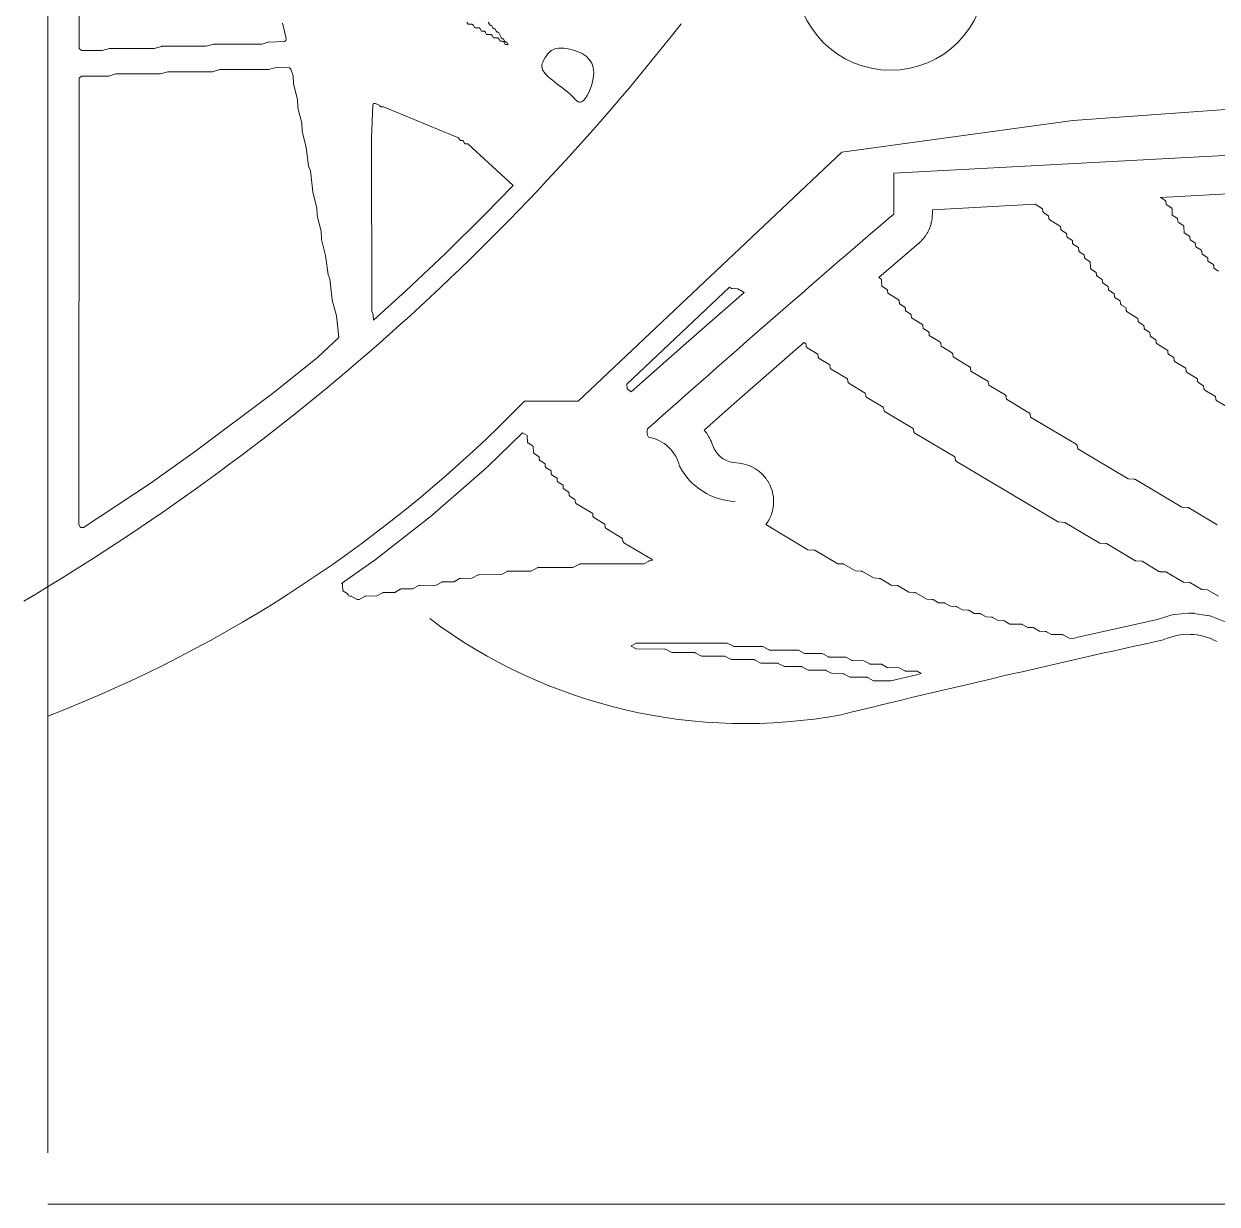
# Model space of a CAD drawing. Header units: inches. Extents: x 36 to 190, y -75 to 56.
# Drawn here: x 35.97 to 49.76, y 17.31 to 30.96 of the extents above; entities that cross this region are included whole.
import ezdxf

# ---------------------------------------------------------------- set-up
doc = ezdxf.new("R2010")
doc.units = ezdxf.units.IN
doc.layers.add('01_ORIGINAL_CAD', color=7, linetype='Continuous', lineweight=20)
doc.layers.add('03_ADDED_AREAS_SAME_COMPOSITION', color=7, linetype='Continuous', lineweight=15)

# ---------------------------------------------------------------- blocks, each defined once
blk = doc.blocks.new('01_SCALLOP')
at = {"layer": '01_ORIGINAL_CAD'}
for p, q in [((36.248, 17.906), (36.248, 55.9)), ((71.442, 17.312), (36.248, 17.312))]:
    blk.add_line(p, q, dxfattribs=at)
blk.add_lwpolyline([(53.65, 30.945), (50.4, 30.004), (48.095, 29.84), (45.427, 29.473), (42.376, 26.597), (41.758, 26.597, -0.10797), (36.248, 22.954)], format="xyb", dxfattribs=at)
blk.add_lwpolyline([(46.027, 28.759), (46.027, 29.23), (50.643, 29.479)], dxfattribs=at)
blk.add_circle((45.989, 31.521), 1.1, dxfattribs=at)
for centre, radius, start, end in [((22.02, 47.825), 27.364, 300.648, 321.9453), ((177.596, -125.015), 202.378, 130.55026, 131.62005), ((43.293, 26.24), 0.119, 162.5746, 211.3187), ((43.119, 25.741), 0.443, 13.2811, 80.611), ((44.225, 26.196), 0.761, 207.5896, 267.5639), ((44.306, 28.951), 6.083, 233.183, 280.5392), ((49.433, 23.211), 0.689, 61.2688, 115.2094), ((83.889, -134.15), 161.762, 102.40484, 103.75801)]:
    blk.add_arc(centre, radius, start, end, dxfattribs=at)
at = {"layer": '03_ADDED_AREAS_SAME_COMPOSITION'}
for points in [[(41.338, 30.977), (41.351, 30.952), (41.353, 30.949), (41.355, 30.947), (41.357, 30.945), (41.36, 30.943), (41.362, 30.941), (41.365, 30.94), (41.368, 30.939), (41.371, 30.939), (41.377, 30.938), (41.391, 30.913), (41.392, 30.91), (41.394, 30.908), (41.396, 30.906), (41.399, 30.904), (41.401, 30.902), (41.404, 30.901), (41.407, 30.9), (41.41, 30.9), (41.416, 30.899), (41.43, 30.874), (41.431, 30.871), (41.433, 30.869), (41.435, 30.867), (41.438, 30.865), (41.441, 30.863), (41.443, 30.862), (41.446, 30.861), (41.45, 30.861), (41.455, 30.86), (41.486, 30.798), (41.488, 30.796), (41.49, 30.793), (41.492, 30.791), (41.495, 30.789), (41.498, 30.787), (41.501, 30.786), (41.504, 30.785), (41.513, 30.783), (41.525, 30.759), (41.527, 30.756), (41.529, 30.754), (41.531, 30.752), (41.534, 30.75), (41.537, 30.748), (41.54, 30.747), (41.543, 30.746), (41.552, 30.744), (41.564, 30.72), (41.566, 30.718), (41.568, 30.715), (41.568, 30.715), (41.566, 30.716), (41.563, 30.717), (41.559, 30.718), (41.556, 30.718), (41.534, 30.718), (41.522, 30.742), (41.52, 30.745), (41.518, 30.748), (41.515, 30.75), (41.513, 30.752), (41.51, 30.753), (41.507, 30.755), (41.504, 30.755), (41.501, 30.756), (41.476, 30.757), (41.46, 30.783), (41.459, 30.786), (41.456, 30.788), (41.454, 30.791), (41.451, 30.792), (41.448, 30.794), (41.445, 30.795), (41.442, 30.796), (41.439, 30.796), (41.397, 30.796), (41.382, 30.822), (41.38, 30.825), (41.378, 30.827), (41.376, 30.83), (41.373, 30.831), (41.37, 30.833), (41.367, 30.834), (41.364, 30.835), (41.361, 30.835), (41.319, 30.835), (41.306, 30.859), (41.305, 30.862), (41.303, 30.865), (41.3, 30.867), (41.298, 30.869), (41.295, 30.87), (41.292, 30.871), (41.289, 30.872), (41.285, 30.873), (41.261, 30.874), (41.245, 30.9), (41.244, 30.903), (41.241, 30.905), (41.239, 30.908), (41.236, 30.909), (41.233, 30.911), (41.23, 30.912), (41.227, 30.913), (41.224, 30.913), (41.182, 30.913), (41.167, 30.939), (41.165, 30.942), (41.163, 30.944), (41.161, 30.947), (41.158, 30.948), (41.155, 30.95), (41.152, 30.951), (41.149, 30.952), (41.146, 30.952), (41.104, 30.952), (41.089, 30.978)], [(38.96, 30.964), (39.002, 30.788), (38.997, 30.766), (38.983, 30.753), (38.798, 30.746), (38.795, 30.746), (38.791, 30.745), (38.725, 30.723), (38.169, 30.723), (38.166, 30.723), (38.163, 30.722), (38.076, 30.698), (37.566, 30.698), (37.563, 30.698), (37.559, 30.697), (37.476, 30.673), (36.966, 30.673), (36.963, 30.673), (36.959, 30.672), (36.876, 30.648), (36.635, 30.649), (36.607, 30.672), (36.603, 38.013)], [(49.782, 28.097), (49.727, 28.132), (49.725, 28.16), (49.725, 28.163), (49.724, 28.166), (49.722, 28.169), (49.721, 28.172), (49.719, 28.175), (49.716, 28.177), (49.714, 28.179), (49.658, 28.214), (49.656, 28.241), (49.656, 28.245), (49.655, 28.248), (49.654, 28.251), (49.652, 28.254), (49.65, 28.256), (49.647, 28.259), (49.645, 28.261), (49.59, 28.296), (49.587, 28.323), (49.587, 28.327), (49.586, 28.33), (49.585, 28.333), (49.583, 28.336), (49.581, 28.338), (49.579, 28.341), (49.576, 28.343), (49.52, 28.378), (49.515, 28.411), (49.514, 28.414), (49.513, 28.417), (49.512, 28.42), (49.51, 28.422), (49.508, 28.425), (49.506, 28.427), (49.503, 28.429), (49.452, 28.46), (49.45, 28.487), (49.449, 28.49), (49.448, 28.494), (49.447, 28.497), (49.445, 28.499), (49.443, 28.502), (49.441, 28.504), (49.438, 28.506), (49.383, 28.541), (49.381, 28.609), (49.38, 28.612), (49.38, 28.616), (49.378, 28.619), (49.377, 28.622), (49.374, 28.625), (49.372, 28.627), (49.369, 28.629), (49.313, 28.665), (49.308, 28.697), (49.307, 28.701), (49.306, 28.703), (49.305, 28.706), (49.303, 28.709), (49.301, 28.711), (49.299, 28.713), (49.296, 28.715), (49.246, 28.746), (49.243, 28.814), (49.243, 28.817), (49.242, 28.82), (49.24, 28.824), (49.239, 28.827), (49.237, 28.829), (49.234, 28.832), (49.231, 28.834), (49.175, 28.869), (49.17, 28.902), (49.17, 28.905), (49.169, 28.908), (49.167, 28.911), (49.165, 28.914), (49.163, 28.916), (49.161, 28.918), (49.159, 28.92), (49.108, 28.95), (50.667, 29.034)], [(49.766, 25.167), (49.439, 25.361), (49.436, 25.363), (49.432, 25.364), (49.429, 25.365), (49.355, 25.371), (48.821, 25.688), (48.818, 25.69), (48.814, 25.691), (48.81, 25.692), (48.736, 25.698), (48.154, 26.045), (48.145, 26.082), (48.144, 26.085), (48.143, 26.088), (48.141, 26.091), (48.139, 26.093), (48.137, 26.096), (48.134, 26.098), (47.605, 26.412), (47.601, 26.445), (47.6, 26.448), (47.599, 26.451), (47.597, 26.454), (47.596, 26.456), (47.594, 26.459), (47.591, 26.461), (47.589, 26.462), (47.33, 26.617), (47.326, 26.649), (47.325, 26.652), (47.324, 26.655), (47.322, 26.658), (47.321, 26.661), (47.319, 26.663), (47.316, 26.665), (47.314, 26.667), (47.124, 26.78), (47.119, 26.813), (47.119, 26.816), (47.118, 26.819), (47.116, 26.822), (47.114, 26.824), (47.112, 26.827), (47.11, 26.829), (47.107, 26.831), (46.918, 26.944), (46.913, 26.977), (46.912, 26.98), (46.911, 26.983), (46.91, 26.986), (46.908, 26.988), (46.906, 26.991), (46.904, 26.993), (46.901, 26.994), (46.711, 27.108), (46.707, 27.14), (46.706, 27.143), (46.705, 27.146), (46.703, 27.149), (46.702, 27.152), (46.7, 27.154), (46.697, 27.156), (46.695, 27.158), (46.574, 27.231), (46.569, 27.263), (46.568, 27.266), (46.567, 27.269), (46.566, 27.272), (46.564, 27.275), (46.562, 27.277), (46.56, 27.279), (46.557, 27.281), (46.437, 27.353), (46.435, 27.38), (46.435, 27.383), (46.434, 27.387), (46.432, 27.39), (46.431, 27.393), (46.429, 27.395), (46.426, 27.397), (46.424, 27.399), (46.367, 27.435), (46.363, 27.468), (46.362, 27.471), (46.361, 27.474), (46.359, 27.477), (46.358, 27.479), (46.356, 27.482), (46.353, 27.484), (46.351, 27.486), (46.231, 27.557), (46.229, 27.585), (46.228, 27.588), (46.227, 27.591), (46.226, 27.594), (46.224, 27.597), (46.222, 27.6), (46.22, 27.602), (46.217, 27.604), (46.162, 27.639), (46.16, 27.667), (46.159, 27.67), (46.159, 27.673), (46.157, 27.676), (46.155, 27.679), (46.153, 27.682), (46.151, 27.684), (46.148, 27.686), (46.092, 27.721), (46.087, 27.754), (46.087, 27.757), (46.086, 27.76), (46.084, 27.763), (46.082, 27.766), (46.08, 27.768), (46.078, 27.77), (46.075, 27.772), (45.956, 27.844), (45.953, 27.871), (45.953, 27.875), (45.952, 27.878), (45.951, 27.881), (45.949, 27.884), (45.947, 27.886), (45.945, 27.889), (45.942, 27.891), (45.887, 27.925), (45.885, 27.993), (45.884, 27.997), (45.883, 28), (45.882, 28.003), (45.88, 28.006), (45.878, 28.009), (45.876, 28.011), (45.873, 28.013), (45.855, 28.025), (46.317, 28.422), (46.318, 28.422), (46.328, 28.432), (46.329, 28.433), (46.329, 28.433), (46.33, 28.434), (46.331, 28.435), (46.343, 28.446), (46.344, 28.447), (46.348, 28.451), (46.349, 28.452), (46.35, 28.454), (46.351, 28.455), (46.353, 28.456), (46.356, 28.46), (46.368, 28.474), (46.369, 28.475), (46.369, 28.475), (46.37, 28.476), (46.371, 28.477), (46.381, 28.49), (46.382, 28.491), (46.385, 28.495), (46.386, 28.497), (46.387, 28.498), (46.388, 28.5), (46.389, 28.501), (46.392, 28.506), (46.402, 28.521), (46.403, 28.522), (46.403, 28.522), (46.404, 28.523), (46.405, 28.524), (46.413, 28.539), (46.414, 28.54), (46.416, 28.544), (46.417, 28.546), (46.418, 28.548), (46.419, 28.549), (46.42, 28.551), (46.422, 28.556), (46.43, 28.572), (46.431, 28.573), (46.431, 28.574), (46.431, 28.574), (46.432, 28.576), (46.438, 28.591), (46.439, 28.592), (46.441, 28.597), (46.442, 28.599), (46.442, 28.6), (46.443, 28.602), (46.444, 28.604), (46.446, 28.609), (46.451, 28.626), (46.452, 28.627), (46.452, 28.628), (46.452, 28.629), (46.453, 28.63), (46.457, 28.646), (46.457, 28.647), (46.459, 28.652), (46.459, 28.654), (46.46, 28.656), (46.46, 28.658), (46.46, 28.66), (46.462, 28.665), (46.465, 28.682), (46.465, 28.684), (46.465, 28.685), (46.466, 28.685), (46.466, 28.687), (46.468, 28.703), (46.468, 28.704), (46.469, 28.71), (46.469, 28.711), (46.469, 28.713), (46.47, 28.715), (46.47, 28.717), (46.47, 28.723), (46.471, 28.74), (46.471, 28.742), (46.471, 28.742), (46.471, 28.743), (46.471, 28.744), (46.472, 28.758), (46.472, 28.759), (46.472, 28.808), (47.66, 28.872), (47.747, 28.82), (47.75, 28.793), (47.75, 28.789), (47.751, 28.786), (47.752, 28.783), (47.754, 28.78), (47.756, 28.778), (47.758, 28.775), (47.761, 28.773), (47.816, 28.739), (47.818, 28.711), (47.819, 28.708), (47.82, 28.704), (47.821, 28.701), (47.823, 28.698), (47.825, 28.696), (47.827, 28.693), (47.83, 28.691), (47.954, 28.616), (47.956, 28.588), (47.956, 28.585), (47.957, 28.582), (47.959, 28.579), (47.96, 28.576), (47.962, 28.573), (47.965, 28.571), (47.968, 28.569), (48.023, 28.534), (48.025, 28.506), (48.025, 28.503), (48.026, 28.5), (48.027, 28.497), (48.029, 28.494), (48.031, 28.491), (48.034, 28.489), (48.036, 28.487), (48.092, 28.452), (48.094, 28.424), (48.094, 28.421), (48.095, 28.418), (48.096, 28.415), (48.098, 28.412), (48.1, 28.409), (48.103, 28.407), (48.105, 28.405), (48.161, 28.37), (48.166, 28.337), (48.167, 28.334), (48.168, 28.331), (48.169, 28.328), (48.171, 28.325), (48.173, 28.323), (48.175, 28.321), (48.178, 28.319), (48.229, 28.288), (48.231, 28.261), (48.232, 28.257), (48.233, 28.254), (48.234, 28.251), (48.236, 28.248), (48.238, 28.246), (48.24, 28.243), (48.243, 28.241), (48.298, 28.207), (48.3, 28.139), (48.301, 28.135), (48.302, 28.132), (48.303, 28.129), (48.305, 28.126), (48.307, 28.123), (48.309, 28.121), (48.312, 28.119), (48.367, 28.084), (48.369, 28.056), (48.37, 28.053), (48.371, 28.049), (48.372, 28.046), (48.374, 28.044), (48.376, 28.041), (48.378, 28.039), (48.381, 28.037), (48.436, 28.002), (48.438, 27.974), (48.439, 27.971), (48.439, 27.968), (48.441, 27.965), (48.442, 27.962), (48.445, 27.959), (48.447, 27.957), (48.45, 27.955), (48.505, 27.92), (48.507, 27.892), (48.507, 27.889), (48.508, 27.886), (48.51, 27.883), (48.511, 27.88), (48.513, 27.877), (48.516, 27.875), (48.519, 27.873), (48.574, 27.838), (48.576, 27.81), (48.576, 27.807), (48.577, 27.804), (48.578, 27.801), (48.58, 27.798), (48.582, 27.795), (48.585, 27.793), (48.587, 27.791), (48.644, 27.756), (48.648, 27.723), (48.649, 27.72), (48.65, 27.717), (48.651, 27.714), (48.653, 27.711), (48.655, 27.709), (48.658, 27.707), (48.66, 27.705), (48.711, 27.674), (48.714, 27.647), (48.714, 27.643), (48.715, 27.64), (48.716, 27.637), (48.718, 27.634), (48.72, 27.631), (48.723, 27.629), (48.725, 27.627), (48.849, 27.551), (48.851, 27.524), (48.852, 27.521), (48.852, 27.517), (48.854, 27.514), (48.855, 27.511), (48.858, 27.509), (48.86, 27.507), (48.863, 27.505), (48.918, 27.47), (48.92, 27.442), (48.92, 27.439), (48.921, 27.436), (48.923, 27.432), (48.924, 27.43), (48.926, 27.427), (48.929, 27.425), (48.932, 27.423), (48.987, 27.388), (48.989, 27.36), (48.989, 27.357), (48.99, 27.354), (48.991, 27.351), (48.993, 27.348), (48.995, 27.345), (48.998, 27.343), (49, 27.341), (49.056, 27.306), (49.058, 27.278), (49.058, 27.275), (49.059, 27.272), (49.06, 27.269), (49.062, 27.266), (49.064, 27.263), (49.067, 27.261), (49.07, 27.259), (49.193, 27.183), (49.195, 27.155), (49.196, 27.152), (49.197, 27.149), (49.198, 27.146), (49.2, 27.143), (49.202, 27.14), (49.204, 27.138), (49.207, 27.136), (49.263, 27.101), (49.268, 27.068), (49.269, 27.065), (49.27, 27.062), (49.271, 27.059), (49.273, 27.056), (49.275, 27.054), (49.277, 27.052), (49.28, 27.05), (49.401, 26.978), (49.405, 26.945), (49.406, 26.942), (49.407, 26.939), (49.409, 26.936), (49.41, 26.934), (49.412, 26.931), (49.415, 26.929), (49.417, 26.927), (49.537, 26.855), (49.539, 26.828), (49.54, 26.825), (49.541, 26.822), (49.542, 26.819), (49.544, 26.816), (49.546, 26.813), (49.548, 26.811), (49.551, 26.809), (49.607, 26.773), (49.612, 26.74), (49.613, 26.737), (49.614, 26.734), (49.615, 26.732), (49.617, 26.729), (49.619, 26.727), (49.621, 26.725), (49.624, 26.723), (49.745, 26.65), (49.749, 26.618), (49.75, 26.615), (49.751, 26.612), (49.753, 26.609), (49.754, 26.606), (49.756, 26.604), (49.759, 26.602), (49.761, 26.6), (49.881, 26.528)], [(49.856, 24.043), (49.705, 24.104), (49.703, 24.104), (49.679, 24.112), (49.676, 24.113), (49.651, 24.118), (49.649, 24.119), (49.49, 24.142), (49.489, 24.143), (49.463, 24.145), (49.46, 24.145), (49.435, 24.144), (49.433, 24.144), (49.273, 24.13), (49.271, 24.13), (49.246, 24.126), (49.243, 24.126), (49.218, 24.119), (49.217, 24.119), (49.074, 24.071), (48.154, 23.866), (48.154, 23.866), (48.153, 23.866), (48.152, 23.866), (48.099, 23.853), (48.055, 23.856), (47.983, 23.893), (47.98, 23.895), (47.977, 23.896), (47.974, 23.896), (47.971, 23.896), (47.849, 23.897), (47.792, 23.93), (47.789, 23.932), (47.786, 23.933), (47.783, 23.933), (47.78, 23.934), (47.712, 23.937), (47.647, 23.974), (47.645, 23.975), (47.642, 23.976), (47.639, 23.976), (47.636, 23.977), (47.575, 23.978), (47.51, 24.014), (47.507, 24.016), (47.504, 24.017), (47.501, 24.017), (47.498, 24.018), (47.369, 24.019), (47.311, 24.053), (47.309, 24.054), (47.306, 24.055), (47.303, 24.056), (47.3, 24.056), (47.232, 24.06), (47.167, 24.096), (47.164, 24.097), (47.161, 24.098), (47.158, 24.099), (47.155, 24.099), (47.094, 24.101), (47.029, 24.137), (47.027, 24.138), (47.024, 24.139), (47.021, 24.14), (47.018, 24.14), (46.957, 24.142), (46.892, 24.178), (46.889, 24.179), (46.887, 24.18), (46.884, 24.181), (46.881, 24.181), (46.819, 24.183), (46.755, 24.219), (46.752, 24.22), (46.749, 24.221), (46.746, 24.222), (46.743, 24.222), (46.682, 24.224), (46.617, 24.26), (46.615, 24.261), (46.612, 24.262), (46.609, 24.263), (46.606, 24.263), (46.545, 24.264), (46.48, 24.301), (46.477, 24.302), (46.475, 24.303), (46.472, 24.304), (46.469, 24.304), (46.408, 24.305), (46.281, 24.38), (46.279, 24.381), (46.276, 24.382), (46.273, 24.383), (46.27, 24.383), (46.202, 24.387), (46.075, 24.462), (46.073, 24.463), (46.07, 24.464), (46.067, 24.465), (46.064, 24.465), (45.996, 24.469), (45.869, 24.544), (45.867, 24.545), (45.864, 24.546), (45.861, 24.547), (45.858, 24.547), (45.79, 24.551), (45.663, 24.625), (45.661, 24.627), (45.658, 24.628), (45.655, 24.628), (45.652, 24.629), (45.584, 24.632), (45.45, 24.709), (45.447, 24.711), (45.445, 24.712), (45.441, 24.713), (45.438, 24.713), (45.378, 24.714), (45.114, 24.871), (45.111, 24.872), (45.108, 24.873), (45.105, 24.874), (45.102, 24.874), (45.034, 24.878), (44.547, 25.168), (44.559, 25.184), (44.56, 25.185), (44.574, 25.207), (44.575, 25.209), (44.589, 25.234), (44.59, 25.235), (44.601, 25.259), (44.601, 25.261), (44.612, 25.287), (44.612, 25.289), (44.62, 25.314), (44.621, 25.315), (44.627, 25.343), (44.628, 25.345), (44.632, 25.371), (44.633, 25.372), (44.636, 25.401), (44.636, 25.403), (44.637, 25.429), (44.637, 25.43), (44.636, 25.459), (44.636, 25.461), (44.634, 25.487), (44.634, 25.488), (44.629, 25.517), (44.629, 25.519), (44.623, 25.544), (44.623, 25.546), (44.615, 25.573), (44.614, 25.575), (44.605, 25.599), (44.605, 25.601), (44.593, 25.627), (44.593, 25.629), (44.58, 25.652), (44.58, 25.653), (44.565, 25.678), (44.564, 25.679), (44.549, 25.701), (44.548, 25.702), (44.53, 25.725), (44.529, 25.726), (44.511, 25.745), (44.51, 25.746), (44.489, 25.766), (44.488, 25.767), (44.468, 25.784), (44.467, 25.785), (44.443, 25.802), (44.442, 25.803), (44.42, 25.817), (44.419, 25.818), (44.393, 25.832), (44.392, 25.832), (44.368, 25.843), (44.367, 25.844), (44.34, 25.855), (44.338, 25.855), (44.313, 25.863), (44.312, 25.863), (44.284, 25.87), (44.282, 25.871), (44.256, 25.875), (44.256, 25.875), (44.241, 25.877), (44.241, 25.877), (44.169, 25.885), (44.129, 25.895), (44.091, 25.91), (44.055, 25.929), (44.022, 25.953), (43.993, 25.982), (43.967, 26.014), (43.949, 26.043), (43.914, 26.13), (43.914, 26.131), (43.908, 26.145), (43.907, 26.146), (43.894, 26.173), (43.893, 26.174), (43.877, 26.202), (43.876, 26.204), (43.86, 26.228), (43.859, 26.229), (43.849, 26.242), (43.849, 26.242), (43.834, 26.261), (44.181, 26.568), (44.89, 27.189), (44.989, 27.275), (45.01, 27.263), (45.015, 27.23), (45.015, 27.227), (45.016, 27.224), (45.018, 27.221), (45.019, 27.218), (45.021, 27.216), (45.024, 27.214), (45.026, 27.212), (45.147, 27.14), (45.152, 27.107), (45.153, 27.104), (45.154, 27.101), (45.155, 27.098), (45.157, 27.096), (45.159, 27.093), (45.161, 27.091), (45.164, 27.089), (45.285, 27.017), (45.29, 26.984), (45.29, 26.981), (45.291, 26.978), (45.293, 26.975), (45.295, 26.973), (45.297, 26.97), (45.299, 26.968), (45.302, 26.966), (45.491, 26.853), (45.496, 26.821), (45.497, 26.817), (45.498, 26.814), (45.499, 26.812), (45.501, 26.809), (45.503, 26.807), (45.505, 26.805), (45.508, 26.803), (45.697, 26.689), (45.702, 26.657), (45.703, 26.654), (45.704, 26.651), (45.705, 26.648), (45.707, 26.645), (45.709, 26.643), (45.712, 26.641), (45.714, 26.639), (45.905, 26.525), (45.914, 26.488), (45.915, 26.484), (45.916, 26.481), (45.918, 26.479), (45.92, 26.476), (45.923, 26.474), (45.925, 26.472), (46.249, 26.279), (46.258, 26.242), (46.259, 26.239), (46.26, 26.236), (46.262, 26.233), (46.264, 26.231), (46.266, 26.228), (46.269, 26.226), (46.73, 25.952), (46.739, 25.915), (46.74, 25.912), (46.741, 25.909), (46.743, 25.906), (46.745, 25.903), (46.748, 25.901), (46.75, 25.899), (47.919, 25.203), (47.922, 25.202), (47.926, 25.201), (47.929, 25.2), (48.004, 25.194), (48.4, 24.958), (48.403, 24.956), (48.407, 24.955), (48.41, 24.955), (48.484, 24.948), (48.812, 24.753), (48.815, 24.752), (48.819, 24.751), (48.822, 24.75), (48.897, 24.744), (49.092, 24.628), (49.095, 24.626), (49.098, 24.625), (49.101, 24.625), (49.104, 24.624), (49.172, 24.621), (49.367, 24.505), (49.37, 24.504), (49.373, 24.503), (49.376, 24.502), (49.379, 24.502), (49.447, 24.498), (49.58, 24.421), (49.583, 24.42), (49.586, 24.419), (49.589, 24.418), (49.592, 24.418), (49.653, 24.416), (49.779, 24.341)]]:
    blk.add_lwpolyline(points, dxfattribs=at)
for points in [[(36.659, 25.135), (36.622, 25.136), (36.603, 25.169), (36.607, 30.329), (36.635, 30.352), (36.944, 30.353), (36.948, 30.354), (36.951, 30.354), (37.034, 30.378), (37.541, 30.378), (37.545, 30.378), (37.548, 30.379), (37.634, 30.403), (38.141, 30.403), (38.145, 30.403), (38.148, 30.404), (38.234, 30.428), (38.791, 30.428), (38.795, 30.428), (38.798, 30.429), (38.884, 30.453), (39.039, 30.448), (39.055, 30.434), (39.082, 30.355), (39.085, 30.269), (39.085, 30.266), (39.085, 30.263), (39.132, 30.081), (39.135, 29.994), (39.135, 29.991), (39.135, 29.988), (39.181, 29.811), (39.185, 29.719), (39.185, 29.716), (39.185, 29.713), (39.232, 29.53), (39.261, 29.311), (39.262, 29.307), (39.263, 29.304), (39.282, 29.258), (39.31, 29.017), (39.31, 29.013), (39.357, 28.831), (39.36, 28.744), (39.36, 28.741), (39.36, 28.738), (39.406, 28.561), (39.41, 28.469), (39.41, 28.466), (39.41, 28.463), (39.457, 28.28), (39.486, 28.061), (39.487, 28.057), (39.488, 28.054), (39.507, 28.008), (39.535, 27.767), (39.535, 27.763), (39.582, 27.58), (39.61, 27.33), (39.364, 27.1), (38.857, 26.695), (37.954, 26.017), (37.429, 25.643)], [(40.032, 30.036), (40.08, 30.016), (40.086, 30.008), (40.088, 30.005), (40.09, 30.003), (40.093, 30.001), (40.096, 30), (40.099, 29.998), (40.102, 29.998), (40.106, 29.997), (40.125, 29.997), (40.993, 29.638), (41.004, 29.62), (41.005, 29.617), (41.008, 29.615), (41.01, 29.613), (41.013, 29.611), (41.016, 29.61), (41.019, 29.609), (41.022, 29.608), (41.025, 29.608), (41.047, 29.608), (41.06, 29.583), (41.061, 29.58), (41.063, 29.578), (41.066, 29.576), (41.068, 29.574), (41.071, 29.572), (41.074, 29.571), (41.077, 29.57), (41.08, 29.57), (41.102, 29.569), (41.624, 29.089), (41.291, 28.744), (40.843, 28.302), (40.385, 27.871), (40.01, 27.533), (40.009, 27.589), (40.009, 27.593), (40.008, 27.596), (40.007, 27.599), (39.99, 27.634), (39.988, 29.64), (40.002, 30.018), (40.011, 30.036)], [(42.99, 26.703), (42.942, 26.736), (42.941, 26.793), (44.128, 27.912), (44.15, 27.899), (44.153, 27.898), (44.156, 27.897), (44.159, 27.896), (44.162, 27.896), (44.223, 27.894), (44.295, 27.851), (43.593, 27.236), (43.593, 27.236), (43.593, 27.236), (43.593, 27.236), (43.592, 27.235), (43.592, 27.235), (43.592, 27.235), (43.592, 27.235)], [(39.643, 24.489), (40.02, 24.753), (40.021, 24.754), (40.03, 24.761), (40.031, 24.761), (40.685, 25.274), (40.686, 25.274), (40.695, 25.282), (40.695, 25.282), (41.322, 25.83), (41.322, 25.831), (41.331, 25.839), (41.331, 25.839), (41.734, 26.231), (41.788, 26.198), (41.79, 26.129), (41.791, 26.126), (41.792, 26.123), (41.793, 26.119), (41.795, 26.116), (41.797, 26.114), (41.799, 26.111), (41.802, 26.109), (41.857, 26.075), (41.859, 26.007), (41.86, 26.003), (41.861, 26), (41.862, 25.997), (41.864, 25.994), (41.866, 25.991), (41.868, 25.989), (41.871, 25.986), (41.926, 25.952), (41.928, 25.924), (41.929, 25.921), (41.93, 25.917), (41.931, 25.914), (41.933, 25.911), (41.935, 25.909), (41.937, 25.907), (41.94, 25.905), (41.995, 25.87), (41.997, 25.842), (41.998, 25.839), (41.999, 25.836), (42, 25.832), (42.002, 25.83), (42.004, 25.827), (42.006, 25.825), (42.009, 25.823), (42.064, 25.788), (42.066, 25.76), (42.067, 25.757), (42.067, 25.754), (42.069, 25.751), (42.07, 25.748), (42.073, 25.745), (42.075, 25.743), (42.078, 25.741), (42.133, 25.706), (42.135, 25.678), (42.135, 25.675), (42.136, 25.672), (42.138, 25.669), (42.139, 25.666), (42.141, 25.663), (42.144, 25.661), (42.146, 25.659), (42.202, 25.624), (42.204, 25.596), (42.204, 25.593), (42.205, 25.59), (42.206, 25.587), (42.208, 25.584), (42.21, 25.581), (42.213, 25.579), (42.215, 25.577), (42.271, 25.542), (42.273, 25.515), (42.273, 25.511), (42.274, 25.508), (42.275, 25.505), (42.277, 25.502), (42.279, 25.5), (42.281, 25.497), (42.284, 25.495), (42.34, 25.46), (42.345, 25.427), (42.346, 25.424), (42.347, 25.421), (42.348, 25.418), (42.35, 25.415), (42.352, 25.413), (42.354, 25.411), (42.357, 25.409), (42.546, 25.296), (42.548, 25.269), (42.548, 25.266), (42.549, 25.262), (42.551, 25.259), (42.552, 25.256), (42.554, 25.254), (42.557, 25.252), (42.56, 25.25), (42.684, 25.173), (42.689, 25.14), (42.69, 25.137), (42.691, 25.134), (42.692, 25.132), (42.694, 25.129), (42.696, 25.127), (42.698, 25.125), (42.701, 25.123), (42.891, 25.009), (42.895, 24.977), (42.896, 24.974), (42.897, 24.971), (42.899, 24.968), (42.9, 24.965), (42.902, 24.963), (42.905, 24.961), (42.907, 24.959), (43.232, 24.765), (43.232, 24.753), (43.204, 24.751), (43.2, 24.75), (43.197, 24.749), (43.193, 24.747), (43.136, 24.714), (42.405, 24.713), (42.401, 24.713), (42.397, 24.712), (42.394, 24.711), (42.314, 24.672), (41.917, 24.672), (41.914, 24.671), (41.911, 24.671), (41.908, 24.67), (41.905, 24.669), (41.834, 24.631), (41.567, 24.629), (41.564, 24.629), (41.56, 24.628), (41.557, 24.627), (41.555, 24.626), (41.491, 24.59), (41.231, 24.589), (41.228, 24.589), (41.225, 24.589), (41.222, 24.588), (41.22, 24.587), (41.148, 24.549), (41.018, 24.547), (41.015, 24.547), (41.012, 24.546), (41.009, 24.545), (41.006, 24.544), (40.942, 24.508), (40.812, 24.506), (40.809, 24.506), (40.806, 24.505), (40.803, 24.504), (40.801, 24.503), (40.736, 24.467), (40.546, 24.466), (40.543, 24.466), (40.54, 24.466), (40.537, 24.465), (40.534, 24.463), (40.462, 24.426), (40.333, 24.424), (40.329, 24.424), (40.326, 24.423), (40.323, 24.422), (40.321, 24.421), (40.256, 24.385), (40.127, 24.383), (40.124, 24.383), (40.121, 24.382), (40.118, 24.381), (40.115, 24.38), (40.051, 24.344), (39.921, 24.342), (39.918, 24.342), (39.915, 24.341), (39.912, 24.34), (39.909, 24.339), (39.845, 24.303), (39.822, 24.303), (39.758, 24.339), (39.755, 24.34), (39.752, 24.341), (39.75, 24.341), (39.747, 24.342), (39.721, 24.343), (39.719, 24.354), (39.718, 24.358), (39.716, 24.361), (39.715, 24.364), (39.713, 24.366), (39.71, 24.369), (39.707, 24.371), (39.657, 24.401), (39.654, 24.469), (39.653, 24.472), (39.653, 24.476), (39.651, 24.479), (39.65, 24.482), (39.648, 24.485), (39.645, 24.487)], [(42.99, 23.765), (42.991, 23.765), (43.048, 23.799), (44.1, 23.799), (44.172, 23.762), (44.174, 23.76), (44.177, 23.76), (44.18, 23.759), (44.183, 23.759), (44.512, 23.759), (44.583, 23.721), (44.586, 23.72), (44.589, 23.719), (44.592, 23.718), (44.595, 23.718), (44.923, 23.718), (44.995, 23.68), (44.998, 23.679), (45.001, 23.678), (45.004, 23.677), (45.007, 23.677), (45.198, 23.677), (45.27, 23.639), (45.272, 23.638), (45.275, 23.637), (45.278, 23.637), (45.281, 23.636), (45.472, 23.636), (45.536, 23.6), (45.539, 23.599), (45.542, 23.598), (45.545, 23.597), (45.548, 23.597), (45.678, 23.595), (45.75, 23.558), (45.753, 23.556), (45.756, 23.555), (45.759, 23.555), (45.762, 23.555), (45.884, 23.554), (45.948, 23.518), (45.951, 23.517), (45.954, 23.516), (45.957, 23.515), (45.96, 23.515), (46.09, 23.514), (46.154, 23.478), (46.157, 23.476), (46.16, 23.475), (46.163, 23.475), (46.166, 23.474), (46.295, 23.473), (46.344, 23.446), (46.29, 23.433), (46.29, 23.433), (46.289, 23.433), (46.289, 23.433), (45.993, 23.361), (45.992, 23.361), (45.99, 23.362), (45.987, 23.363), (45.984, 23.363), (45.792, 23.363), (45.721, 23.401), (45.718, 23.402), (45.715, 23.403), (45.712, 23.404), (45.709, 23.404), (45.518, 23.404), (45.454, 23.44), (45.451, 23.442), (45.448, 23.443), (45.445, 23.443), (45.442, 23.443), (45.312, 23.445), (45.24, 23.483), (45.237, 23.484), (45.235, 23.485), (45.232, 23.485), (45.229, 23.486), (45.038, 23.486), (44.966, 23.524), (44.963, 23.525), (44.96, 23.526), (44.957, 23.526), (44.954, 23.526), (44.763, 23.527), (44.691, 23.564), (44.688, 23.566), (44.686, 23.567), (44.683, 23.567), (44.68, 23.567), (44.489, 23.568), (44.417, 23.605), (44.414, 23.606), (44.411, 23.607), (44.408, 23.608), (44.405, 23.608), (44.145, 23.608), (44.074, 23.646), (44.071, 23.647), (44.068, 23.648), (44.065, 23.649), (44.062, 23.649), (43.802, 23.649), (43.73, 23.687), (43.728, 23.688), (43.725, 23.689), (43.722, 23.689), (43.719, 23.69), (43.459, 23.69), (43.387, 23.728), (43.385, 23.729), (43.382, 23.73), (43.379, 23.73), (43.376, 23.73), (43.048, 23.731), (42.991, 23.764)]]:
    blk.add_lwpolyline(points, close=True, dxfattribs=at)
blk.add_open_spline([(41.956, 30.468), (41.955, 30.5), (41.973, 30.532), (41.995, 30.567), (42.014, 30.597), (42.035, 30.628), (42.065, 30.648), (42.128, 30.692), (42.227, 30.681), (42.311, 30.657), (42.475, 30.611), (42.587, 30.519), (42.552, 30.325), (42.533, 30.222), (42.472, 30.09), (42.425, 30.058), (42.38, 30.027), (42.346, 30.086), (42.286, 30.143), (42.171, 30.254), (41.959, 30.359), (41.956, 30.468)], degree=3, knots=[0, 0, 0, 0, 0.071158, 0.071158, 0.071158, 0.129697, 0.129697, 0.129697, 0.257699, 0.257699, 0.257699, 0.504704, 0.504704, 0.504704, 0.6355, 0.6355, 0.6355, 0.759729, 0.759729, 0.759729, 1, 1, 1, 1], dxfattribs=at)

msp = doc.modelspace()

# ---------------------------------------------------------------- block references
msp.add_blockref('01_SCALLOP', (0, 0))

doc.saveas('drawing.dxf')
